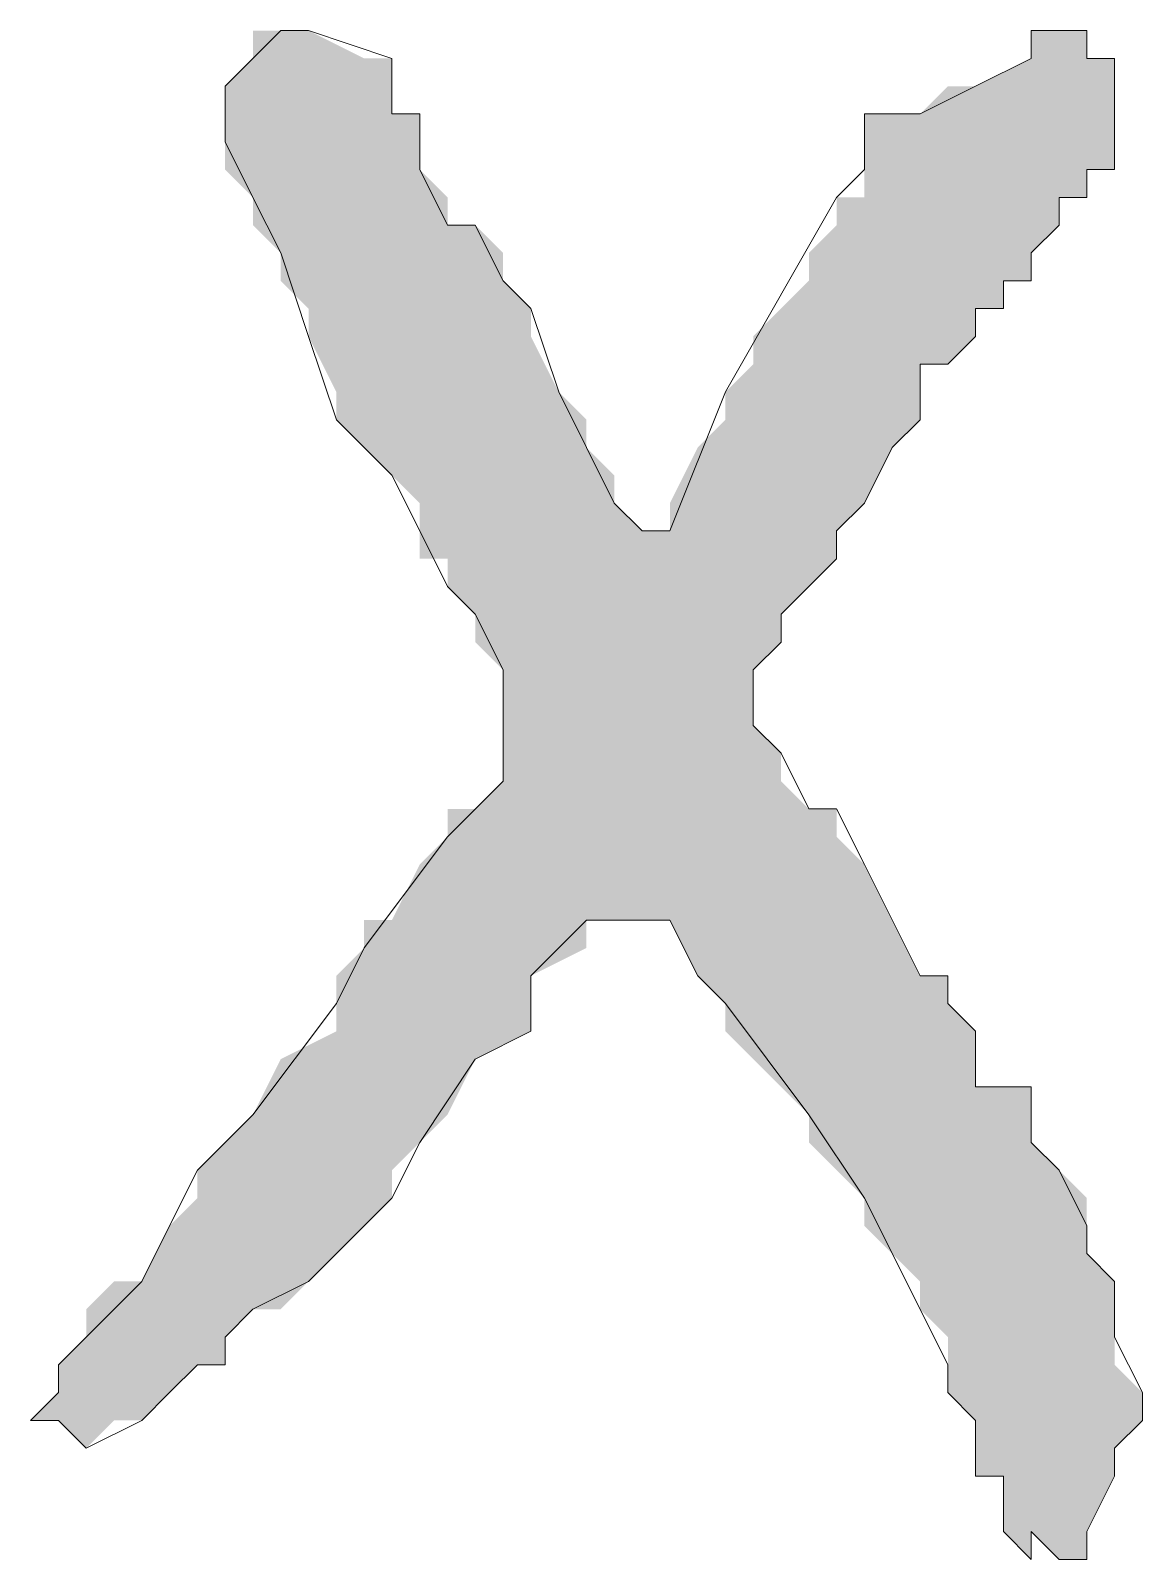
# Model space of a CAD drawing. Header units: millimetres. Extents: x 24 to 410, y 10 to 282.
# Drawn here: x 305.35 to 307.044, y 14.351 to 16.679 of the extents above; entities that cross this region are included whole.
import ezdxf

# ---------------------------------------------------------------- set-up
doc = ezdxf.new("R2010")
doc.units = ezdxf.units.MM
doc.layers.add('Watermark', color=7, linetype='Continuous')

msp = doc.modelspace()

# ---------------------------------------------------------------- hatches: boundary and pattern name
at = {"layer": 'Watermark'}
h = msp.add_hatch(color=256, dxfattribs=at)
h.dxf.hatch_style = 2
h.paths.add_polyline_path([(305.731333, 16.679333), (305.689, 16.679333), (305.773667, 16.679333)])
h = msp.add_hatch(color=256, dxfattribs=at)
h.dxf.hatch_style = 2
h.paths.add_polyline_path([(305.689, 16.679333), (305.689, 16.637), (305.858333, 16.637)])
h = msp.add_hatch(color=256, dxfattribs=at)
h.dxf.hatch_style = 2
h.paths.add_polyline_path([(305.689, 16.679333), (305.773667, 16.679333), (305.858333, 16.637)])
h = msp.add_hatch(color=256, dxfattribs=at)
h.dxf.hatch_style = 2
h.paths.add_polyline_path([(305.773667, 16.679333), (305.731333, 16.679333)])
h = msp.add_hatch(color=256, dxfattribs=at)
h.dxf.hatch_style = 2
h.paths.add_polyline_path([(305.731333, 16.679333), (305.773667, 16.679333)])
h = msp.add_hatch(color=256, dxfattribs=at)
h.dxf.hatch_style = 2
h.paths.add_polyline_path([(305.731333, 16.679333), (305.773667, 16.679333)])
h = msp.add_hatch(color=256, dxfattribs=at)
h.dxf.hatch_style = 2
h.paths.add_polyline_path([(305.731333, 16.679333), (305.773667, 16.679333)])
h = msp.add_hatch(color=256, dxfattribs=at)
h.dxf.hatch_style = 2
h.paths.add_polyline_path([(306.916667, 16.679333), (306.874333, 16.679333), (306.959, 16.679333)])
h = msp.add_hatch(color=256, dxfattribs=at)
h.dxf.hatch_style = 2
h.paths.add_polyline_path([(306.874333, 16.679333), (306.874333, 16.637), (306.959, 16.637)])
h = msp.add_hatch(color=256, dxfattribs=at)
h.dxf.hatch_style = 2
h.paths.add_polyline_path([(306.874333, 16.679333), (306.959, 16.679333), (306.959, 16.637)])
h = msp.add_hatch(color=256, dxfattribs=at)
h.dxf.hatch_style = 2
h.paths.add_polyline_path([(306.959, 16.679333), (306.916667, 16.679333)])
h = msp.add_hatch(color=256, dxfattribs=at)
h.dxf.hatch_style = 2
h.paths.add_polyline_path([(306.916667, 16.679333), (306.959, 16.679333)])
h = msp.add_hatch(color=256, dxfattribs=at)
h.dxf.hatch_style = 2
h.paths.add_polyline_path([(305.689, 16.637), (305.646667, 16.594667), (305.900667, 16.594667)])
h = msp.add_hatch(color=256, dxfattribs=at)
h.dxf.hatch_style = 2
h.paths.add_polyline_path([(305.689, 16.637), (305.900667, 16.637)])
h = msp.add_hatch(color=256, dxfattribs=at)
h.dxf.hatch_style = 2
h.paths.add_polyline_path([(305.689, 16.637), (305.900667, 16.637)])
h = msp.add_hatch(color=256, dxfattribs=at)
h.dxf.hatch_style = 2
h.paths.add_polyline_path([(305.689, 16.637), (305.900667, 16.637)])
h = msp.add_hatch(color=256, dxfattribs=at)
h.dxf.hatch_style = 2
h.paths.add_polyline_path([(305.689, 16.637), (305.900667, 16.637)])
h = msp.add_hatch(color=256, dxfattribs=at)
h.dxf.hatch_style = 2
h.paths.add_polyline_path([(305.689, 16.637), (305.900667, 16.637), (305.900667, 16.594667)])
h = msp.add_hatch(color=256, dxfattribs=at)
h.dxf.hatch_style = 2
h.paths.add_polyline_path([(306.874333, 16.637), (306.789667, 16.594667), (307.001333, 16.594667)])
h = msp.add_hatch(color=256, dxfattribs=at)
h.dxf.hatch_style = 2
h.paths.add_polyline_path([(306.874333, 16.637), (307.001333, 16.637)])
h = msp.add_hatch(color=256, dxfattribs=at)
h.dxf.hatch_style = 2
h.paths.add_polyline_path([(306.874333, 16.637), (307.001333, 16.637)])
h = msp.add_hatch(color=256, dxfattribs=at)
h.dxf.hatch_style = 2
h.paths.add_polyline_path([(306.874333, 16.637), (307.001333, 16.637)])
h = msp.add_hatch(color=256, dxfattribs=at)
h.dxf.hatch_style = 2
h.paths.add_polyline_path([(306.874333, 16.637), (307.001333, 16.637)])
h = msp.add_hatch(color=256, dxfattribs=at)
h.dxf.hatch_style = 2
h.paths.add_polyline_path([(306.874333, 16.637), (307.001333, 16.637), (307.001333, 16.594667)])
h = msp.add_hatch(color=256, dxfattribs=at)
h.dxf.hatch_style = 2
h.paths.add_polyline_path([(305.646667, 16.594667), (305.900667, 16.594667)])
h = msp.add_hatch(color=256, dxfattribs=at)
h.dxf.hatch_style = 2
h.paths.add_polyline_path([(305.646667, 16.594667), (305.900667, 16.594667)])
h = msp.add_hatch(color=256, dxfattribs=at)
h.dxf.hatch_style = 2
h.paths.add_polyline_path([(305.646667, 16.594667), (305.646667, 16.552333), (305.900667, 16.552333)])
h = msp.add_hatch(color=256, dxfattribs=at)
h.dxf.hatch_style = 2
h.paths.add_polyline_path([(305.646667, 16.594667), (305.900667, 16.594667), (305.900667, 16.552333)])
h = msp.add_hatch(color=256, dxfattribs=at)
h.dxf.hatch_style = 2
h.paths.add_polyline_path([(306.747333, 16.594667), (306.705, 16.552333), (307.001333, 16.552333)])
h = msp.add_hatch(color=256, dxfattribs=at)
h.dxf.hatch_style = 2
h.paths.add_polyline_path([(306.789667, 16.594667), (306.747333, 16.594667), (307.001333, 16.594667)])
h = msp.add_hatch(color=256, dxfattribs=at)
h.dxf.hatch_style = 2
h.paths.add_polyline_path([(306.747333, 16.594667), (307.001333, 16.594667), (307.001333, 16.552333)])
h = msp.add_hatch(color=256, dxfattribs=at)
h.dxf.hatch_style = 2
h.paths.add_polyline_path([(306.789667, 16.594667), (307.001333, 16.594667)])
h = msp.add_hatch(color=256, dxfattribs=at)
h.dxf.hatch_style = 2
h.paths.add_polyline_path([(305.646667, 16.552333), (305.900667, 16.552333)])
h = msp.add_hatch(color=256, dxfattribs=at)
h.dxf.hatch_style = 2
h.paths.add_polyline_path([(305.646667, 16.552333), (305.900667, 16.552333)])
h = msp.add_hatch(color=256, dxfattribs=at)
h.dxf.hatch_style = 2
h.paths.add_polyline_path([(305.646667, 16.552333), (305.943, 16.552333)])
h = msp.add_hatch(color=256, dxfattribs=at)
h.dxf.hatch_style = 2
h.paths.add_polyline_path([(305.646667, 16.552333), (305.943, 16.552333)])
h = msp.add_hatch(color=256, dxfattribs=at)
h.dxf.hatch_style = 2
h.paths.add_polyline_path([(305.646667, 16.552333), (305.646667, 16.51), (305.943, 16.51)])
h = msp.add_hatch(color=256, dxfattribs=at)
h.dxf.hatch_style = 2
h.paths.add_polyline_path([(305.646667, 16.552333), (305.943, 16.552333), (305.943, 16.51)])
h = msp.add_hatch(color=256, dxfattribs=at)
h.dxf.hatch_style = 2
h.paths.add_polyline_path([(306.662667, 16.552333), (306.620333, 16.552333), (307.001333, 16.552333)])
h = msp.add_hatch(color=256, dxfattribs=at)
h.dxf.hatch_style = 2
h.paths.add_polyline_path([(306.620333, 16.552333), (306.620333, 16.51), (307.001333, 16.51)])
h = msp.add_hatch(color=256, dxfattribs=at)
h.dxf.hatch_style = 2
h.paths.add_polyline_path([(306.620333, 16.552333), (307.001333, 16.552333), (307.001333, 16.51)])
h = msp.add_hatch(color=256, dxfattribs=at)
h.dxf.hatch_style = 2
h.paths.add_polyline_path([(306.705, 16.552333), (306.662667, 16.552333), (307.001333, 16.552333)])
h = msp.add_hatch(color=256, dxfattribs=at)
h.dxf.hatch_style = 2
h.paths.add_polyline_path([(306.662667, 16.552333), (307.001333, 16.552333)])
h = msp.add_hatch(color=256, dxfattribs=at)
h.dxf.hatch_style = 2
h.paths.add_polyline_path([(306.705, 16.552333), (307.001333, 16.552333)])
h = msp.add_hatch(color=256, dxfattribs=at)
h.dxf.hatch_style = 2
h.paths.add_polyline_path([(306.705, 16.552333), (307.001333, 16.552333)])
h = msp.add_hatch(color=256, dxfattribs=at)
h.dxf.hatch_style = 2
h.paths.add_polyline_path([(306.705, 16.552333), (307.001333, 16.552333)])
h = msp.add_hatch(color=256, dxfattribs=at)
h.dxf.hatch_style = 2
h.paths.add_polyline_path([(305.646667, 16.51), (305.646667, 16.467667), (305.943, 16.467667)])
h = msp.add_hatch(color=256, dxfattribs=at)
h.dxf.hatch_style = 2
h.paths.add_polyline_path([(305.646667, 16.51), (305.943, 16.51), (305.943, 16.467667)])
h = msp.add_hatch(color=256, dxfattribs=at)
h.dxf.hatch_style = 2
h.paths.add_polyline_path([(306.620333, 16.51), (306.620333, 16.467667), (307.001333, 16.467667)])
h = msp.add_hatch(color=256, dxfattribs=at)
h.dxf.hatch_style = 2
h.paths.add_polyline_path([(306.620333, 16.51), (307.001333, 16.51), (307.001333, 16.467667)])
h = msp.add_hatch(color=256, dxfattribs=at)
h.dxf.hatch_style = 2
h.paths.add_polyline_path([(305.646667, 16.467667), (305.689, 16.425333), (305.985333, 16.425333)])
h = msp.add_hatch(color=256, dxfattribs=at)
h.dxf.hatch_style = 2
h.paths.add_polyline_path([(305.646667, 16.467667), (305.943, 16.467667), (305.985333, 16.425333)])
h = msp.add_hatch(color=256, dxfattribs=at)
h.dxf.hatch_style = 2
h.paths.add_polyline_path([(306.620333, 16.467667), (306.959, 16.467667)])
h = msp.add_hatch(color=256, dxfattribs=at)
h.dxf.hatch_style = 2
h.paths.add_polyline_path([(306.620333, 16.467667), (307.001333, 16.467667), (306.959, 16.467667)])
h = msp.add_hatch(color=256, dxfattribs=at)
h.dxf.hatch_style = 2
h.paths.add_polyline_path([(306.620333, 16.467667), (306.959, 16.467667)])
h = msp.add_hatch(color=256, dxfattribs=at)
h.dxf.hatch_style = 2
h.paths.add_polyline_path([(306.620333, 16.467667), (306.959, 16.467667)])
h = msp.add_hatch(color=256, dxfattribs=at)
h.dxf.hatch_style = 2
h.paths.add_polyline_path([(306.620333, 16.467667), (306.620333, 16.425333), (306.959, 16.425333)])
h = msp.add_hatch(color=256, dxfattribs=at)
h.dxf.hatch_style = 2
h.paths.add_polyline_path([(306.620333, 16.467667), (306.959, 16.467667), (306.959, 16.425333)])
h = msp.add_hatch(color=256, dxfattribs=at)
h.dxf.hatch_style = 2
h.paths.add_polyline_path([(305.689, 16.425333), (305.689, 16.383), (305.985333, 16.383)])
h = msp.add_hatch(color=256, dxfattribs=at)
h.dxf.hatch_style = 2
h.paths.add_polyline_path([(305.689, 16.425333), (305.985333, 16.425333), (305.985333, 16.383)])
h = msp.add_hatch(color=256, dxfattribs=at)
h.dxf.hatch_style = 2
h.paths.add_polyline_path([(306.620333, 16.425333), (306.578, 16.425333), (306.916667, 16.425333)])
h = msp.add_hatch(color=256, dxfattribs=at)
h.dxf.hatch_style = 2
h.paths.add_polyline_path([(306.578, 16.425333), (306.916667, 16.425333)])
h = msp.add_hatch(color=256, dxfattribs=at)
h.dxf.hatch_style = 2
h.paths.add_polyline_path([(306.578, 16.425333), (306.916667, 16.425333)])
h = msp.add_hatch(color=256, dxfattribs=at)
h.dxf.hatch_style = 2
h.paths.add_polyline_path([(306.578, 16.425333), (306.578, 16.383), (306.916667, 16.383)])
h = msp.add_hatch(color=256, dxfattribs=at)
h.dxf.hatch_style = 2
h.paths.add_polyline_path([(306.578, 16.425333), (306.916667, 16.425333), (306.916667, 16.383)])
h = msp.add_hatch(color=256, dxfattribs=at)
h.dxf.hatch_style = 2
h.paths.add_polyline_path([(306.620333, 16.425333), (306.959, 16.425333), (306.916667, 16.425333)])
h = msp.add_hatch(color=256, dxfattribs=at)
h.dxf.hatch_style = 2
h.paths.add_polyline_path([(305.689, 16.383), (306.027667, 16.383)])
h = msp.add_hatch(color=256, dxfattribs=at)
h.dxf.hatch_style = 2
h.paths.add_polyline_path([(305.689, 16.383), (306.027667, 16.383)])
h = msp.add_hatch(color=256, dxfattribs=at)
h.dxf.hatch_style = 2
h.paths.add_polyline_path([(305.689, 16.383), (305.731333, 16.340667), (306.07, 16.340667)])
h = msp.add_hatch(color=256, dxfattribs=at)
h.dxf.hatch_style = 2
h.paths.add_polyline_path([(305.689, 16.383), (306.027667, 16.383), (306.07, 16.340667)])
h = msp.add_hatch(color=256, dxfattribs=at)
h.dxf.hatch_style = 2
h.paths.add_polyline_path([(306.578, 16.383), (306.535667, 16.340667), (306.874333, 16.340667)])
h = msp.add_hatch(color=256, dxfattribs=at)
h.dxf.hatch_style = 2
h.paths.add_polyline_path([(306.578, 16.383), (306.916667, 16.383), (306.874333, 16.340667)])
h = msp.add_hatch(color=256, dxfattribs=at)
h.dxf.hatch_style = 2
h.paths.add_polyline_path([(305.731333, 16.340667), (305.731333, 16.298333), (306.07, 16.298333)])
h = msp.add_hatch(color=256, dxfattribs=at)
h.dxf.hatch_style = 2
h.paths.add_polyline_path([(305.731333, 16.340667), (306.07, 16.340667), (306.07, 16.298333)])
h = msp.add_hatch(color=256, dxfattribs=at)
h.dxf.hatch_style = 2
h.paths.add_polyline_path([(306.535667, 16.340667), (306.535667, 16.298333), (306.874333, 16.298333)])
h = msp.add_hatch(color=256, dxfattribs=at)
h.dxf.hatch_style = 2
h.paths.add_polyline_path([(306.535667, 16.340667), (306.874333, 16.340667), (306.874333, 16.298333)])
h = msp.add_hatch(color=256, dxfattribs=at)
h.dxf.hatch_style = 2
h.paths.add_polyline_path([(305.731333, 16.298333), (305.773667, 16.256), (306.112333, 16.256)])
h = msp.add_hatch(color=256, dxfattribs=at)
h.dxf.hatch_style = 2
h.paths.add_polyline_path([(305.731333, 16.298333), (306.07, 16.298333), (306.112333, 16.256)])
h = msp.add_hatch(color=256, dxfattribs=at)
h.dxf.hatch_style = 2
h.paths.add_polyline_path([(306.535667, 16.298333), (306.493333, 16.256), (306.832, 16.256)])
h = msp.add_hatch(color=256, dxfattribs=at)
h.dxf.hatch_style = 2
h.paths.add_polyline_path([(306.535667, 16.298333), (306.832, 16.298333)])
h = msp.add_hatch(color=256, dxfattribs=at)
h.dxf.hatch_style = 2
h.paths.add_polyline_path([(306.535667, 16.298333), (306.874333, 16.298333), (306.832, 16.298333)])
h = msp.add_hatch(color=256, dxfattribs=at)
h.dxf.hatch_style = 2
h.paths.add_polyline_path([(306.535667, 16.298333), (306.832, 16.298333), (306.832, 16.256)])
h = msp.add_hatch(color=256, dxfattribs=at)
h.dxf.hatch_style = 2
h.paths.add_polyline_path([(305.773667, 16.256), (305.773667, 16.213667), (306.112333, 16.213667)])
h = msp.add_hatch(color=256, dxfattribs=at)
h.dxf.hatch_style = 2
h.paths.add_polyline_path([(305.773667, 16.256), (306.112333, 16.256), (306.112333, 16.213667)])
h = msp.add_hatch(color=256, dxfattribs=at)
h.dxf.hatch_style = 2
h.paths.add_polyline_path([(306.493333, 16.256), (306.451, 16.213667), (306.789667, 16.213667)])
h = msp.add_hatch(color=256, dxfattribs=at)
h.dxf.hatch_style = 2
h.paths.add_polyline_path([(306.493333, 16.256), (306.789667, 16.256)])
h = msp.add_hatch(color=256, dxfattribs=at)
h.dxf.hatch_style = 2
h.paths.add_polyline_path([(306.493333, 16.256), (306.832, 16.256), (306.789667, 16.256)])
h = msp.add_hatch(color=256, dxfattribs=at)
h.dxf.hatch_style = 2
h.paths.add_polyline_path([(306.493333, 16.256), (306.789667, 16.256), (306.789667, 16.213667)])
h = msp.add_hatch(color=256, dxfattribs=at)
h.dxf.hatch_style = 2
h.paths.add_polyline_path([(305.773667, 16.213667), (305.816, 16.129), (306.154667, 16.129)])
h = msp.add_hatch(color=256, dxfattribs=at)
h.dxf.hatch_style = 2
h.paths.add_polyline_path([(305.773667, 16.213667), (306.112333, 16.213667), (306.154667, 16.129)])
h = msp.add_hatch(color=256, dxfattribs=at)
h.dxf.hatch_style = 2
h.paths.add_polyline_path([(306.451, 16.213667), (306.451, 16.171333), (306.747333, 16.171333)])
h = msp.add_hatch(color=256, dxfattribs=at)
h.dxf.hatch_style = 2
h.paths.add_polyline_path([(306.451, 16.213667), (306.789667, 16.213667), (306.747333, 16.171333)])
h = msp.add_hatch(color=256, dxfattribs=at)
h.dxf.hatch_style = 2
h.paths.add_polyline_path([(306.451, 16.171333), (306.408667, 16.129), (306.705, 16.129)])
h = msp.add_hatch(color=256, dxfattribs=at)
h.dxf.hatch_style = 2
h.paths.add_polyline_path([(306.451, 16.171333), (306.747333, 16.171333)])
h = msp.add_hatch(color=256, dxfattribs=at)
h.dxf.hatch_style = 2
h.paths.add_polyline_path([(306.451, 16.171333), (306.747333, 16.171333)])
h = msp.add_hatch(color=256, dxfattribs=at)
h.dxf.hatch_style = 2
h.paths.add_polyline_path([(306.451, 16.171333), (306.705, 16.171333)])
h = msp.add_hatch(color=256, dxfattribs=at)
h.dxf.hatch_style = 2
h.paths.add_polyline_path([(306.451, 16.171333), (306.747333, 16.171333), (306.705, 16.171333)])
h = msp.add_hatch(color=256, dxfattribs=at)
h.dxf.hatch_style = 2
h.paths.add_polyline_path([(306.451, 16.171333), (306.705, 16.171333), (306.705, 16.129)])
h = msp.add_hatch(color=256, dxfattribs=at)
h.dxf.hatch_style = 2
h.paths.add_polyline_path([(305.816, 16.129), (305.816, 16.086667), (306.197, 16.086667)])
h = msp.add_hatch(color=256, dxfattribs=at)
h.dxf.hatch_style = 2
h.paths.add_polyline_path([(305.816, 16.129), (306.154667, 16.129), (306.197, 16.086667)])
h = msp.add_hatch(color=256, dxfattribs=at)
h.dxf.hatch_style = 2
h.paths.add_polyline_path([(306.408667, 16.129), (306.705, 16.129)])
h = msp.add_hatch(color=256, dxfattribs=at)
h.dxf.hatch_style = 2
h.paths.add_polyline_path([(306.408667, 16.129), (306.705, 16.129)])
h = msp.add_hatch(color=256, dxfattribs=at)
h.dxf.hatch_style = 2
h.paths.add_polyline_path([(306.408667, 16.129), (306.408667, 16.086667), (306.705, 16.086667)])
h = msp.add_hatch(color=256, dxfattribs=at)
h.dxf.hatch_style = 2
h.paths.add_polyline_path([(306.408667, 16.129), (306.705, 16.129), (306.705, 16.086667)])
h = msp.add_hatch(color=256, dxfattribs=at)
h.dxf.hatch_style = 2
h.paths.add_polyline_path([(305.816, 16.086667), (305.858333, 16.044333), (306.197, 16.044333)])
h = msp.add_hatch(color=256, dxfattribs=at)
h.dxf.hatch_style = 2
h.paths.add_polyline_path([(305.816, 16.086667), (306.197, 16.086667), (306.197, 16.044333)])
h = msp.add_hatch(color=256, dxfattribs=at)
h.dxf.hatch_style = 2
h.paths.add_polyline_path([(306.408667, 16.086667), (306.366333, 16.044333), (306.662667, 16.044333)])
h = msp.add_hatch(color=256, dxfattribs=at)
h.dxf.hatch_style = 2
h.paths.add_polyline_path([(306.408667, 16.086667), (306.705, 16.086667), (306.662667, 16.044333)])
h = msp.add_hatch(color=256, dxfattribs=at)
h.dxf.hatch_style = 2
h.paths.add_polyline_path([(305.858333, 16.044333), (305.900667, 16.002), (306.239333, 16.002)])
h = msp.add_hatch(color=256, dxfattribs=at)
h.dxf.hatch_style = 2
h.paths.add_polyline_path([(305.858333, 16.044333), (306.197, 16.044333), (306.239333, 16.002)])
h = msp.add_hatch(color=256, dxfattribs=at)
h.dxf.hatch_style = 2
h.paths.add_polyline_path([(306.366333, 16.044333), (306.324, 15.959667), (306.620333, 15.959667)])
h = msp.add_hatch(color=256, dxfattribs=at)
h.dxf.hatch_style = 2
h.paths.add_polyline_path([(306.366333, 16.044333), (306.662667, 16.044333), (306.620333, 15.959667)])
h = msp.add_hatch(color=256, dxfattribs=at)
h.dxf.hatch_style = 2
h.paths.add_polyline_path([(305.900667, 16.002), (305.943, 15.959667), (306.239333, 15.959667)])
h = msp.add_hatch(color=256, dxfattribs=at)
h.dxf.hatch_style = 2
h.paths.add_polyline_path([(305.900667, 16.002), (306.239333, 16.002), (306.239333, 15.959667)])
h = msp.add_hatch(color=256, dxfattribs=at)
h.dxf.hatch_style = 2
h.paths.add_polyline_path([(305.943, 15.959667), (305.943, 15.917333), (306.281667, 15.917333)])
h = msp.add_hatch(color=256, dxfattribs=at)
h.dxf.hatch_style = 2
h.paths.add_polyline_path([(305.943, 15.959667), (306.239333, 15.959667), (306.281667, 15.917333)])
h = msp.add_hatch(color=256, dxfattribs=at)
h.dxf.hatch_style = 2
h.paths.add_polyline_path([(306.324, 15.959667), (306.324, 15.917333), (306.578, 15.917333)])
h = msp.add_hatch(color=256, dxfattribs=at)
h.dxf.hatch_style = 2
h.paths.add_polyline_path([(306.324, 15.959667), (306.620333, 15.959667), (306.578, 15.917333)])
h = msp.add_hatch(color=256, dxfattribs=at)
h.dxf.hatch_style = 2
h.paths.add_polyline_path([(305.943, 15.917333), (306.281667, 15.917333)])
h = msp.add_hatch(color=256, dxfattribs=at)
h.dxf.hatch_style = 2
h.paths.add_polyline_path([(305.943, 15.917333), (306.281667, 15.917333)])
h = msp.add_hatch(color=256, dxfattribs=at)
h.dxf.hatch_style = 2
h.paths.add_polyline_path([(305.943, 15.917333), (306.281667, 15.917333)])
h = msp.add_hatch(color=256, dxfattribs=at)
h.dxf.hatch_style = 2
h.paths.add_polyline_path([(305.943, 15.917333), (306.281667, 15.917333)])
h = msp.add_hatch(color=256, dxfattribs=at)
h.dxf.hatch_style = 2
h.paths.add_polyline_path([(305.943, 15.917333), (306.578, 15.917333)])
h = msp.add_hatch(color=256, dxfattribs=at)
h.dxf.hatch_style = 2
h.paths.add_polyline_path([(305.943, 15.917333), (306.578, 15.917333)])
h = msp.add_hatch(color=256, dxfattribs=at)
h.dxf.hatch_style = 2
h.paths.add_polyline_path([(305.943, 15.917333), (305.943, 15.875), (306.578, 15.875)])
h = msp.add_hatch(color=256, dxfattribs=at)
h.dxf.hatch_style = 2
h.paths.add_polyline_path([(305.943, 15.917333), (306.578, 15.917333), (306.578, 15.875)])
h = msp.add_hatch(color=256, dxfattribs=at)
h.dxf.hatch_style = 2
h.paths.add_polyline_path([(306.324, 15.917333), (306.281667, 15.917333), (306.578, 15.917333)])
h = msp.add_hatch(color=256, dxfattribs=at)
h.dxf.hatch_style = 2
h.paths.add_polyline_path([(306.281667, 15.917333), (306.578, 15.917333)])
h = msp.add_hatch(color=256, dxfattribs=at)
h.dxf.hatch_style = 2
h.paths.add_polyline_path([(306.281667, 15.917333), (306.578, 15.917333)])
h = msp.add_hatch(color=256, dxfattribs=at)
h.dxf.hatch_style = 2
h.paths.add_polyline_path([(306.324, 15.917333), (306.578, 15.917333)])
h = msp.add_hatch(color=256, dxfattribs=at)
h.dxf.hatch_style = 2
h.paths.add_polyline_path([(305.943, 15.875), (306.578, 15.875)])
h = msp.add_hatch(color=256, dxfattribs=at)
h.dxf.hatch_style = 2
h.paths.add_polyline_path([(305.943, 15.875), (306.578, 15.875)])
h = msp.add_hatch(color=256, dxfattribs=at)
h.dxf.hatch_style = 2
h.paths.add_polyline_path([(305.943, 15.875), (306.578, 15.875)])
h = msp.add_hatch(color=256, dxfattribs=at)
h.dxf.hatch_style = 2
h.paths.add_polyline_path([(305.943, 15.875), (306.578, 15.875)])
h = msp.add_hatch(color=256, dxfattribs=at)
h.dxf.hatch_style = 2
h.paths.add_polyline_path([(305.985333, 15.875), (305.985333, 15.832667), (306.535667, 15.832667)])
h = msp.add_hatch(color=256, dxfattribs=at)
h.dxf.hatch_style = 2
h.paths.add_polyline_path([(305.985333, 15.875), (306.578, 15.875), (306.535667, 15.832667)])
h = msp.add_hatch(color=256, dxfattribs=at)
h.dxf.hatch_style = 2
h.paths.add_polyline_path([(305.985333, 15.832667), (306.027667, 15.790333), (306.493333, 15.790333)])
h = msp.add_hatch(color=256, dxfattribs=at)
h.dxf.hatch_style = 2
h.paths.add_polyline_path([(305.985333, 15.832667), (306.535667, 15.832667), (306.493333, 15.790333)])
h = msp.add_hatch(color=256, dxfattribs=at)
h.dxf.hatch_style = 2
h.paths.add_polyline_path([(306.027667, 15.790333), (306.493333, 15.790333)])
h = msp.add_hatch(color=256, dxfattribs=at)
h.dxf.hatch_style = 2
h.paths.add_polyline_path([(306.027667, 15.790333), (306.493333, 15.790333)])
h = msp.add_hatch(color=256, dxfattribs=at)
h.dxf.hatch_style = 2
h.paths.add_polyline_path([(306.027667, 15.790333), (306.027667, 15.748), (306.493333, 15.748)])
h = msp.add_hatch(color=256, dxfattribs=at)
h.dxf.hatch_style = 2
h.paths.add_polyline_path([(306.027667, 15.790333), (306.493333, 15.790333), (306.493333, 15.748)])
h = msp.add_hatch(color=256, dxfattribs=at)
h.dxf.hatch_style = 2
h.paths.add_polyline_path([(306.027667, 15.748), (306.07, 15.705667), (306.451, 15.705667)])
h = msp.add_hatch(color=256, dxfattribs=at)
h.dxf.hatch_style = 2
h.paths.add_polyline_path([(306.027667, 15.748), (306.493333, 15.748), (306.451, 15.705667)])
h = msp.add_hatch(color=256, dxfattribs=at)
h.dxf.hatch_style = 2
h.paths.add_polyline_path([(306.07, 15.705667), (306.451, 15.705667)])
h = msp.add_hatch(color=256, dxfattribs=at)
h.dxf.hatch_style = 2
h.paths.add_polyline_path([(306.07, 15.705667), (306.451, 15.705667)])
h = msp.add_hatch(color=256, dxfattribs=at)
h.dxf.hatch_style = 2
h.paths.add_polyline_path([(306.07, 15.705667), (306.07, 15.663333), (306.451, 15.663333)])
h = msp.add_hatch(color=256, dxfattribs=at)
h.dxf.hatch_style = 2
h.paths.add_polyline_path([(306.07, 15.705667), (306.451, 15.705667), (306.451, 15.663333)])
h = msp.add_hatch(color=256, dxfattribs=at)
h.dxf.hatch_style = 2
h.paths.add_polyline_path([(306.07, 15.663333), (306.07, 15.621), (306.451, 15.621)])
h = msp.add_hatch(color=256, dxfattribs=at)
h.dxf.hatch_style = 2
h.paths.add_polyline_path([(306.07, 15.663333), (306.451, 15.663333), (306.451, 15.621)])
h = msp.add_hatch(color=256, dxfattribs=at)
h.dxf.hatch_style = 2
h.paths.add_polyline_path([(306.07, 15.621), (306.451, 15.621)])
h = msp.add_hatch(color=256, dxfattribs=at)
h.dxf.hatch_style = 2
h.paths.add_polyline_path([(306.07, 15.621), (306.451, 15.621)])
h = msp.add_hatch(color=256, dxfattribs=at)
h.dxf.hatch_style = 2
h.paths.add_polyline_path([(306.07, 15.621), (306.07, 15.578667), (306.493333, 15.578667)])
h = msp.add_hatch(color=256, dxfattribs=at)
h.dxf.hatch_style = 2
h.paths.add_polyline_path([(306.07, 15.621), (306.451, 15.621), (306.493333, 15.578667)])
h = msp.add_hatch(color=256, dxfattribs=at)
h.dxf.hatch_style = 2
h.paths.add_polyline_path([(306.07, 15.578667), (306.493333, 15.578667)])
h = msp.add_hatch(color=256, dxfattribs=at)
h.dxf.hatch_style = 2
h.paths.add_polyline_path([(306.07, 15.578667), (306.493333, 15.578667)])
h = msp.add_hatch(color=256, dxfattribs=at)
h.dxf.hatch_style = 2
h.paths.add_polyline_path([(306.07, 15.578667), (306.07, 15.536333), (306.493333, 15.536333)])
h = msp.add_hatch(color=256, dxfattribs=at)
h.dxf.hatch_style = 2
h.paths.add_polyline_path([(306.07, 15.578667), (306.493333, 15.578667), (306.493333, 15.536333)])
h = msp.add_hatch(color=256, dxfattribs=at)
h.dxf.hatch_style = 2
h.paths.add_polyline_path([(306.07, 15.536333), (306.027667, 15.494), (306.535667, 15.494)])
h = msp.add_hatch(color=256, dxfattribs=at)
h.dxf.hatch_style = 2
h.paths.add_polyline_path([(306.07, 15.536333), (306.493333, 15.536333), (306.535667, 15.494)])
h = msp.add_hatch(color=256, dxfattribs=at)
h.dxf.hatch_style = 2
h.paths.add_polyline_path([(306.027667, 15.494), (305.985333, 15.494), (306.578, 15.494)])
h = msp.add_hatch(color=256, dxfattribs=at)
h.dxf.hatch_style = 2
h.paths.add_polyline_path([(305.985333, 15.494), (305.985333, 15.451667), (306.578, 15.451667)])
h = msp.add_hatch(color=256, dxfattribs=at)
h.dxf.hatch_style = 2
h.paths.add_polyline_path([(305.985333, 15.494), (306.578, 15.494), (306.578, 15.451667)])
h = msp.add_hatch(color=256, dxfattribs=at)
h.dxf.hatch_style = 2
h.paths.add_polyline_path([(306.027667, 15.494), (306.578, 15.494)])
h = msp.add_hatch(color=256, dxfattribs=at)
h.dxf.hatch_style = 2
h.paths.add_polyline_path([(305.985333, 15.451667), (305.943, 15.409333), (306.620333, 15.409333)])
h = msp.add_hatch(color=256, dxfattribs=at)
h.dxf.hatch_style = 2
h.paths.add_polyline_path([(305.985333, 15.451667), (306.578, 15.451667), (306.620333, 15.409333)])
h = msp.add_hatch(color=256, dxfattribs=at)
h.dxf.hatch_style = 2
h.paths.add_polyline_path([(305.943, 15.409333), (305.900667, 15.324667), (306.662667, 15.324667)])
h = msp.add_hatch(color=256, dxfattribs=at)
h.dxf.hatch_style = 2
h.paths.add_polyline_path([(305.943, 15.409333), (306.620333, 15.409333), (306.662667, 15.324667)])
h = msp.add_hatch(color=256, dxfattribs=at)
h.dxf.hatch_style = 2
h.paths.add_polyline_path([(305.900667, 15.324667), (305.858333, 15.324667), (306.197, 15.324667)])
h = msp.add_hatch(color=256, dxfattribs=at)
h.dxf.hatch_style = 2
h.paths.add_polyline_path([(305.858333, 15.324667), (305.858333, 15.282333), (306.197, 15.282333)])
h = msp.add_hatch(color=256, dxfattribs=at)
h.dxf.hatch_style = 2
h.paths.add_polyline_path([(305.858333, 15.324667), (306.197, 15.324667), (306.197, 15.282333)])
h = msp.add_hatch(color=256, dxfattribs=at)
h.dxf.hatch_style = 2
h.paths.add_polyline_path([(305.900667, 15.324667), (306.281667, 15.324667)])
h = msp.add_hatch(color=256, dxfattribs=at)
h.dxf.hatch_style = 2
h.paths.add_polyline_path([(305.900667, 15.324667), (306.281667, 15.324667)])
h = msp.add_hatch(color=256, dxfattribs=at)
h.dxf.hatch_style = 2
h.paths.add_polyline_path([(305.900667, 15.324667), (306.239333, 15.324667)])
h = msp.add_hatch(color=256, dxfattribs=at)
h.dxf.hatch_style = 2
h.paths.add_polyline_path([(305.900667, 15.324667), (306.281667, 15.324667), (306.239333, 15.324667)])
h = msp.add_hatch(color=256, dxfattribs=at)
h.dxf.hatch_style = 2
h.paths.add_polyline_path([(305.900667, 15.324667), (306.239333, 15.324667), (306.197, 15.324667)])
h = msp.add_hatch(color=256, dxfattribs=at)
h.dxf.hatch_style = 2
h.paths.add_polyline_path([(306.281667, 15.324667), (306.662667, 15.324667)])
h = msp.add_hatch(color=256, dxfattribs=at)
h.dxf.hatch_style = 2
h.paths.add_polyline_path([(306.281667, 15.324667), (306.662667, 15.324667)])
h = msp.add_hatch(color=256, dxfattribs=at)
h.dxf.hatch_style = 2
h.paths.add_polyline_path([(306.281667, 15.324667), (306.662667, 15.324667)])
h = msp.add_hatch(color=256, dxfattribs=at)
h.dxf.hatch_style = 2
h.paths.add_polyline_path([(306.281667, 15.324667), (306.662667, 15.324667)])
h = msp.add_hatch(color=256, dxfattribs=at)
h.dxf.hatch_style = 2
h.paths.add_polyline_path([(306.324, 15.324667), (306.366333, 15.24), (306.705, 15.24)])
h = msp.add_hatch(color=256, dxfattribs=at)
h.dxf.hatch_style = 2
h.paths.add_polyline_path([(306.324, 15.324667), (306.662667, 15.324667), (306.705, 15.24)])
h = msp.add_hatch(color=256, dxfattribs=at)
h.dxf.hatch_style = 2
h.paths.add_polyline_path([(305.858333, 15.282333), (305.816, 15.24), (306.112333, 15.24)])
h = msp.add_hatch(color=256, dxfattribs=at)
h.dxf.hatch_style = 2
h.paths.add_polyline_path([(305.858333, 15.282333), (306.197, 15.282333), (306.112333, 15.24)])
h = msp.add_hatch(color=256, dxfattribs=at)
h.dxf.hatch_style = 2
h.paths.add_polyline_path([(305.816, 15.24), (305.816, 15.197667), (306.112333, 15.197667)])
h = msp.add_hatch(color=256, dxfattribs=at)
h.dxf.hatch_style = 2
h.paths.add_polyline_path([(305.816, 15.24), (306.112333, 15.24), (306.112333, 15.197667)])
h = msp.add_hatch(color=256, dxfattribs=at)
h.dxf.hatch_style = 2
h.paths.add_polyline_path([(306.366333, 15.24), (306.705, 15.24)])
h = msp.add_hatch(color=256, dxfattribs=at)
h.dxf.hatch_style = 2
h.paths.add_polyline_path([(306.366333, 15.24), (306.705, 15.24)])
h = msp.add_hatch(color=256, dxfattribs=at)
h.dxf.hatch_style = 2
h.paths.add_polyline_path([(306.366333, 15.24), (306.747333, 15.24)])
h = msp.add_hatch(color=256, dxfattribs=at)
h.dxf.hatch_style = 2
h.paths.add_polyline_path([(306.366333, 15.24), (306.747333, 15.24)])
h = msp.add_hatch(color=256, dxfattribs=at)
h.dxf.hatch_style = 2
h.paths.add_polyline_path([(306.366333, 15.24), (306.408667, 15.197667), (306.747333, 15.197667)])
h = msp.add_hatch(color=256, dxfattribs=at)
h.dxf.hatch_style = 2
h.paths.add_polyline_path([(306.366333, 15.24), (306.747333, 15.24), (306.747333, 15.197667)])
h = msp.add_hatch(color=256, dxfattribs=at)
h.dxf.hatch_style = 2
h.paths.add_polyline_path([(305.816, 15.197667), (305.816, 15.155333), (306.112333, 15.155333)])
h = msp.add_hatch(color=256, dxfattribs=at)
h.dxf.hatch_style = 2
h.paths.add_polyline_path([(305.816, 15.197667), (306.112333, 15.197667), (306.112333, 15.155333)])
h = msp.add_hatch(color=256, dxfattribs=at)
h.dxf.hatch_style = 2
h.paths.add_polyline_path([(306.408667, 15.197667), (306.747333, 15.197667)])
h = msp.add_hatch(color=256, dxfattribs=at)
h.dxf.hatch_style = 2
h.paths.add_polyline_path([(306.408667, 15.197667), (306.747333, 15.197667)])
h = msp.add_hatch(color=256, dxfattribs=at)
h.dxf.hatch_style = 2
h.paths.add_polyline_path([(306.408667, 15.197667), (306.408667, 15.155333), (306.789667, 15.155333)])
h = msp.add_hatch(color=256, dxfattribs=at)
h.dxf.hatch_style = 2
h.paths.add_polyline_path([(306.408667, 15.197667), (306.747333, 15.197667), (306.789667, 15.155333)])
h = msp.add_hatch(color=256, dxfattribs=at)
h.dxf.hatch_style = 2
h.paths.add_polyline_path([(305.816, 15.155333), (305.731333, 15.113), (306.027667, 15.113)])
h = msp.add_hatch(color=256, dxfattribs=at)
h.dxf.hatch_style = 2
h.paths.add_polyline_path([(305.816, 15.155333), (306.112333, 15.155333), (306.027667, 15.113)])
h = msp.add_hatch(color=256, dxfattribs=at)
h.dxf.hatch_style = 2
h.paths.add_polyline_path([(306.408667, 15.155333), (306.493333, 15.070667), (306.789667, 15.070667)])
h = msp.add_hatch(color=256, dxfattribs=at)
h.dxf.hatch_style = 2
h.paths.add_polyline_path([(306.408667, 15.155333), (306.789667, 15.155333), (306.789667, 15.070667)])
h = msp.add_hatch(color=256, dxfattribs=at)
h.dxf.hatch_style = 2
h.paths.add_polyline_path([(305.731333, 15.113), (305.689, 15.028333), (305.985333, 15.028333)])
h = msp.add_hatch(color=256, dxfattribs=at)
h.dxf.hatch_style = 2
h.paths.add_polyline_path([(305.731333, 15.113), (306.027667, 15.113), (305.985333, 15.028333)])
h = msp.add_hatch(color=256, dxfattribs=at)
h.dxf.hatch_style = 2
h.paths.add_polyline_path([(306.493333, 15.070667), (306.874333, 15.070667)])
h = msp.add_hatch(color=256, dxfattribs=at)
h.dxf.hatch_style = 2
h.paths.add_polyline_path([(306.493333, 15.070667), (306.874333, 15.070667)])
h = msp.add_hatch(color=256, dxfattribs=at)
h.dxf.hatch_style = 2
h.paths.add_polyline_path([(306.493333, 15.070667), (306.535667, 15.028333), (306.874333, 15.028333)])
h = msp.add_hatch(color=256, dxfattribs=at)
h.dxf.hatch_style = 2
h.paths.add_polyline_path([(306.493333, 15.070667), (306.874333, 15.070667), (306.874333, 15.028333)])
h = msp.add_hatch(color=256, dxfattribs=at)
h.dxf.hatch_style = 2
h.paths.add_polyline_path([(305.689, 15.028333), (305.646667, 14.986), (305.943, 14.986)])
h = msp.add_hatch(color=256, dxfattribs=at)
h.dxf.hatch_style = 2
h.paths.add_polyline_path([(305.689, 15.028333), (305.985333, 15.028333), (305.943, 14.986)])
h = msp.add_hatch(color=256, dxfattribs=at)
h.dxf.hatch_style = 2
h.paths.add_polyline_path([(306.535667, 15.028333), (306.535667, 14.986), (306.874333, 14.986)])
h = msp.add_hatch(color=256, dxfattribs=at)
h.dxf.hatch_style = 2
h.paths.add_polyline_path([(306.535667, 15.028333), (306.874333, 15.028333), (306.874333, 14.986)])
h = msp.add_hatch(color=256, dxfattribs=at)
h.dxf.hatch_style = 2
h.paths.add_polyline_path([(305.646667, 14.986), (305.604333, 14.943667), (305.900667, 14.943667)])
h = msp.add_hatch(color=256, dxfattribs=at)
h.dxf.hatch_style = 2
h.paths.add_polyline_path([(305.646667, 14.986), (305.943, 14.986), (305.900667, 14.943667)])
h = msp.add_hatch(color=256, dxfattribs=at)
h.dxf.hatch_style = 2
h.paths.add_polyline_path([(306.535667, 14.986), (306.578, 14.943667), (306.916667, 14.943667)])
h = msp.add_hatch(color=256, dxfattribs=at)
h.dxf.hatch_style = 2
h.paths.add_polyline_path([(306.535667, 14.986), (306.874333, 14.986), (306.916667, 14.943667)])
h = msp.add_hatch(color=256, dxfattribs=at)
h.dxf.hatch_style = 2
h.paths.add_polyline_path([(305.604333, 14.943667), (305.604333, 14.901333), (305.900667, 14.901333)])
h = msp.add_hatch(color=256, dxfattribs=at)
h.dxf.hatch_style = 2
h.paths.add_polyline_path([(305.604333, 14.943667), (305.900667, 14.943667), (305.900667, 14.901333)])
h = msp.add_hatch(color=256, dxfattribs=at)
h.dxf.hatch_style = 2
h.paths.add_polyline_path([(306.578, 14.943667), (306.620333, 14.901333), (306.959, 14.901333)])
h = msp.add_hatch(color=256, dxfattribs=at)
h.dxf.hatch_style = 2
h.paths.add_polyline_path([(306.578, 14.943667), (306.916667, 14.943667), (306.959, 14.901333)])
h = msp.add_hatch(color=256, dxfattribs=at)
h.dxf.hatch_style = 2
h.paths.add_polyline_path([(305.604333, 14.901333), (305.562, 14.859), (305.858333, 14.859)])
h = msp.add_hatch(color=256, dxfattribs=at)
h.dxf.hatch_style = 2
h.paths.add_polyline_path([(305.604333, 14.901333), (305.900667, 14.901333), (305.858333, 14.859)])
h = msp.add_hatch(color=256, dxfattribs=at)
h.dxf.hatch_style = 2
h.paths.add_polyline_path([(306.620333, 14.901333), (306.620333, 14.859), (306.959, 14.859)])
h = msp.add_hatch(color=256, dxfattribs=at)
h.dxf.hatch_style = 2
h.paths.add_polyline_path([(306.620333, 14.901333), (306.959, 14.901333), (306.959, 14.859)])
h = msp.add_hatch(color=256, dxfattribs=at)
h.dxf.hatch_style = 2
h.paths.add_polyline_path([(305.562, 14.859), (305.519667, 14.774333), (305.773667, 14.774333)])
h = msp.add_hatch(color=256, dxfattribs=at)
h.dxf.hatch_style = 2
h.paths.add_polyline_path([(305.562, 14.859), (305.858333, 14.859), (305.773667, 14.774333)])
h = msp.add_hatch(color=256, dxfattribs=at)
h.dxf.hatch_style = 2
h.paths.add_polyline_path([(306.620333, 14.859), (306.662667, 14.816667), (306.959, 14.816667)])
h = msp.add_hatch(color=256, dxfattribs=at)
h.dxf.hatch_style = 2
h.paths.add_polyline_path([(306.620333, 14.859), (306.959, 14.859), (306.959, 14.816667)])
h = msp.add_hatch(color=256, dxfattribs=at)
h.dxf.hatch_style = 2
h.paths.add_polyline_path([(306.662667, 14.816667), (306.705, 14.774333), (307.001333, 14.774333)])
h = msp.add_hatch(color=256, dxfattribs=at)
h.dxf.hatch_style = 2
h.paths.add_polyline_path([(306.662667, 14.816667), (306.959, 14.816667), (307.001333, 14.774333)])
h = msp.add_hatch(color=256, dxfattribs=at)
h.dxf.hatch_style = 2
h.paths.add_polyline_path([(305.477333, 14.774333), (305.435, 14.732), (305.731333, 14.732)])
h = msp.add_hatch(color=256, dxfattribs=at)
h.dxf.hatch_style = 2
h.paths.add_polyline_path([(305.519667, 14.774333), (305.477333, 14.774333), (305.773667, 14.774333)])
h = msp.add_hatch(color=256, dxfattribs=at)
h.dxf.hatch_style = 2
h.paths.add_polyline_path([(305.477333, 14.774333), (305.773667, 14.774333), (305.731333, 14.732)])
h = msp.add_hatch(color=256, dxfattribs=at)
h.dxf.hatch_style = 2
h.paths.add_polyline_path([(305.519667, 14.774333), (305.773667, 14.774333)])
h = msp.add_hatch(color=256, dxfattribs=at)
h.dxf.hatch_style = 2
h.paths.add_polyline_path([(306.705, 14.774333), (306.705, 14.732), (307.001333, 14.732)])
h = msp.add_hatch(color=256, dxfattribs=at)
h.dxf.hatch_style = 2
h.paths.add_polyline_path([(306.705, 14.774333), (307.001333, 14.774333), (307.001333, 14.732)])
h = msp.add_hatch(color=256, dxfattribs=at)
h.dxf.hatch_style = 2
h.paths.add_polyline_path([(305.435, 14.732), (305.689, 14.732)])
h = msp.add_hatch(color=256, dxfattribs=at)
h.dxf.hatch_style = 2
h.paths.add_polyline_path([(305.435, 14.732), (305.689, 14.732)])
h = msp.add_hatch(color=256, dxfattribs=at)
h.dxf.hatch_style = 2
h.paths.add_polyline_path([(305.435, 14.732), (305.435, 14.689667), (305.646667, 14.689667)])
h = msp.add_hatch(color=256, dxfattribs=at)
h.dxf.hatch_style = 2
h.paths.add_polyline_path([(305.435, 14.732), (305.689, 14.732), (305.646667, 14.689667)])
h = msp.add_hatch(color=256, dxfattribs=at)
h.dxf.hatch_style = 2
h.paths.add_polyline_path([(305.689, 14.732), (305.731333, 14.732)])
h = msp.add_hatch(color=256, dxfattribs=at)
h.dxf.hatch_style = 2
h.paths.add_polyline_path([(306.705, 14.732), (306.747333, 14.689667), (307.001333, 14.689667)])
h = msp.add_hatch(color=256, dxfattribs=at)
h.dxf.hatch_style = 2
h.paths.add_polyline_path([(306.705, 14.732), (307.001333, 14.732), (307.001333, 14.689667)])
h = msp.add_hatch(color=256, dxfattribs=at)
h.dxf.hatch_style = 2
h.paths.add_polyline_path([(305.435, 14.689667), (305.392667, 14.647333), (305.646667, 14.647333)])
h = msp.add_hatch(color=256, dxfattribs=at)
h.dxf.hatch_style = 2
h.paths.add_polyline_path([(305.435, 14.689667), (305.646667, 14.689667)])
h = msp.add_hatch(color=256, dxfattribs=at)
h.dxf.hatch_style = 2
h.paths.add_polyline_path([(305.435, 14.689667), (305.646667, 14.689667)])
h = msp.add_hatch(color=256, dxfattribs=at)
h.dxf.hatch_style = 2
h.paths.add_polyline_path([(305.435, 14.689667), (305.646667, 14.689667), (305.646667, 14.647333)])
h = msp.add_hatch(color=256, dxfattribs=at)
h.dxf.hatch_style = 2
h.paths.add_polyline_path([(306.747333, 14.689667), (306.747333, 14.647333), (307.001333, 14.647333)])
h = msp.add_hatch(color=256, dxfattribs=at)
h.dxf.hatch_style = 2
h.paths.add_polyline_path([(306.747333, 14.689667), (307.001333, 14.689667), (307.001333, 14.647333)])
h = msp.add_hatch(color=256, dxfattribs=at)
h.dxf.hatch_style = 2
h.paths.add_polyline_path([(305.392667, 14.647333), (305.604333, 14.647333)])
h = msp.add_hatch(color=256, dxfattribs=at)
h.dxf.hatch_style = 2
h.paths.add_polyline_path([(305.392667, 14.647333), (305.604333, 14.647333)])
h = msp.add_hatch(color=256, dxfattribs=at)
h.dxf.hatch_style = 2
h.paths.add_polyline_path([(305.392667, 14.647333), (305.392667, 14.605), (305.562, 14.605)])
h = msp.add_hatch(color=256, dxfattribs=at)
h.dxf.hatch_style = 2
h.paths.add_polyline_path([(305.392667, 14.647333), (305.604333, 14.647333), (305.562, 14.605)])
h = msp.add_hatch(color=256, dxfattribs=at)
h.dxf.hatch_style = 2
h.paths.add_polyline_path([(305.604333, 14.647333), (305.646667, 14.647333)])
h = msp.add_hatch(color=256, dxfattribs=at)
h.dxf.hatch_style = 2
h.paths.add_polyline_path([(305.604333, 14.647333), (305.646667, 14.647333)])
h = msp.add_hatch(color=256, dxfattribs=at)
h.dxf.hatch_style = 2
h.paths.add_polyline_path([(305.604333, 14.647333), (305.646667, 14.647333)])
h = msp.add_hatch(color=256, dxfattribs=at)
h.dxf.hatch_style = 2
h.paths.add_polyline_path([(306.747333, 14.647333), (306.747333, 14.605), (307.043667, 14.605)])
h = msp.add_hatch(color=256, dxfattribs=at)
h.dxf.hatch_style = 2
h.paths.add_polyline_path([(306.747333, 14.647333), (307.001333, 14.647333), (307.043667, 14.605)])
h = msp.add_hatch(color=256, dxfattribs=at)
h.dxf.hatch_style = 2
h.paths.add_polyline_path([(305.392667, 14.605), (305.350333, 14.562667), (305.519667, 14.562667)])
h = msp.add_hatch(color=256, dxfattribs=at)
h.dxf.hatch_style = 2
h.paths.add_polyline_path([(305.392667, 14.605), (305.562, 14.605)])
h = msp.add_hatch(color=256, dxfattribs=at)
h.dxf.hatch_style = 2
h.paths.add_polyline_path([(305.392667, 14.605), (305.562, 14.605)])
h = msp.add_hatch(color=256, dxfattribs=at)
h.dxf.hatch_style = 2
h.paths.add_polyline_path([(305.392667, 14.605), (305.562, 14.605), (305.519667, 14.562667)])
h = msp.add_hatch(color=256, dxfattribs=at)
h.dxf.hatch_style = 2
h.paths.add_polyline_path([(306.747333, 14.605), (307.043667, 14.605)])
h = msp.add_hatch(color=256, dxfattribs=at)
h.dxf.hatch_style = 2
h.paths.add_polyline_path([(306.747333, 14.605), (307.043667, 14.605)])
h = msp.add_hatch(color=256, dxfattribs=at)
h.dxf.hatch_style = 2
h.paths.add_polyline_path([(306.747333, 14.605), (306.789667, 14.562667), (307.043667, 14.562667)])
h = msp.add_hatch(color=256, dxfattribs=at)
h.dxf.hatch_style = 2
h.paths.add_polyline_path([(306.747333, 14.605), (307.043667, 14.605), (307.043667, 14.562667)])
h = msp.add_hatch(color=256, dxfattribs=at)
h.dxf.hatch_style = 2
h.paths.add_polyline_path([(305.350333, 14.562667), (305.519667, 14.562667)])
h = msp.add_hatch(color=256, dxfattribs=at)
h.dxf.hatch_style = 2
h.paths.add_polyline_path([(305.350333, 14.562667), (305.519667, 14.562667)])
h = msp.add_hatch(color=256, dxfattribs=at)
h.dxf.hatch_style = 2
h.paths.add_polyline_path([(305.392667, 14.562667), (305.477333, 14.562667)])
h = msp.add_hatch(color=256, dxfattribs=at)
h.dxf.hatch_style = 2
h.paths.add_polyline_path([(305.392667, 14.562667), (305.519667, 14.562667), (305.477333, 14.562667)])
h = msp.add_hatch(color=256, dxfattribs=at)
h.dxf.hatch_style = 2
h.paths.add_polyline_path([(305.392667, 14.562667), (305.435, 14.520333)])
h = msp.add_hatch(color=256, dxfattribs=at)
h.dxf.hatch_style = 2
h.paths.add_polyline_path([(305.392667, 14.562667), (305.477333, 14.562667), (305.435, 14.520333)])
h = msp.add_hatch(color=256, dxfattribs=at)
h.dxf.hatch_style = 2
h.paths.add_polyline_path([(306.789667, 14.562667), (307.043667, 14.562667)])
h = msp.add_hatch(color=256, dxfattribs=at)
h.dxf.hatch_style = 2
h.paths.add_polyline_path([(306.789667, 14.562667), (307.043667, 14.562667)])
h = msp.add_hatch(color=256, dxfattribs=at)
h.dxf.hatch_style = 2
h.paths.add_polyline_path([(306.789667, 14.562667), (306.789667, 14.520333), (307.001333, 14.520333)])
h = msp.add_hatch(color=256, dxfattribs=at)
h.dxf.hatch_style = 2
h.paths.add_polyline_path([(306.789667, 14.562667), (307.043667, 14.562667), (307.001333, 14.520333)])
h = msp.add_hatch(color=256, dxfattribs=at)
h.dxf.hatch_style = 2
h.paths.add_polyline_path([(306.789667, 14.520333), (307.001333, 14.520333)])
h = msp.add_hatch(color=256, dxfattribs=at)
h.dxf.hatch_style = 2
h.paths.add_polyline_path([(306.789667, 14.520333), (307.001333, 14.520333)])
h = msp.add_hatch(color=256, dxfattribs=at)
h.dxf.hatch_style = 2
h.paths.add_polyline_path([(306.789667, 14.520333), (306.789667, 14.478), (307.001333, 14.478)])
h = msp.add_hatch(color=256, dxfattribs=at)
h.dxf.hatch_style = 2
h.paths.add_polyline_path([(306.789667, 14.520333), (307.001333, 14.520333), (307.001333, 14.478)])
h = msp.add_hatch(color=256, dxfattribs=at)
h.dxf.hatch_style = 2
h.paths.add_polyline_path([(306.789667, 14.478), (307.001333, 14.478)])
h = msp.add_hatch(color=256, dxfattribs=at)
h.dxf.hatch_style = 2
h.paths.add_polyline_path([(306.789667, 14.478), (307.001333, 14.478)])
h = msp.add_hatch(color=256, dxfattribs=at)
h.dxf.hatch_style = 2
h.paths.add_polyline_path([(306.789667, 14.478), (307.001333, 14.478)])
h = msp.add_hatch(color=256, dxfattribs=at)
h.dxf.hatch_style = 2
h.paths.add_polyline_path([(306.789667, 14.478), (307.001333, 14.478)])
h = msp.add_hatch(color=256, dxfattribs=at)
h.dxf.hatch_style = 2
h.paths.add_polyline_path([(306.832, 14.478), (307.001333, 14.478)])
h = msp.add_hatch(color=256, dxfattribs=at)
h.dxf.hatch_style = 2
h.paths.add_polyline_path([(306.832, 14.478), (307.001333, 14.478)])
h = msp.add_hatch(color=256, dxfattribs=at)
h.dxf.hatch_style = 2
h.paths.add_polyline_path([(306.832, 14.478), (306.832, 14.393333), (306.959, 14.393333)])
h = msp.add_hatch(color=256, dxfattribs=at)
h.dxf.hatch_style = 2
h.paths.add_polyline_path([(306.832, 14.478), (307.001333, 14.478), (306.959, 14.393333)])
h = msp.add_hatch(color=256, dxfattribs=at)
h.dxf.hatch_style = 2
h.paths.add_polyline_path([(306.832, 14.393333), (306.874333, 14.393333)])
h = msp.add_hatch(color=256, dxfattribs=at)
h.dxf.hatch_style = 2
h.paths.add_polyline_path([(306.832, 14.393333), (306.874333, 14.393333)])
h = msp.add_hatch(color=256, dxfattribs=at)
h.dxf.hatch_style = 2
h.paths.add_polyline_path([(306.832, 14.393333), (306.874333, 14.351)])
h = msp.add_hatch(color=256, dxfattribs=at)
h.dxf.hatch_style = 2
h.paths.add_polyline_path([(306.832, 14.393333), (306.874333, 14.393333), (306.874333, 14.351)])
h = msp.add_hatch(color=256, dxfattribs=at)
h.dxf.hatch_style = 2
h.paths.add_polyline_path([(306.874333, 14.393333), (306.959, 14.393333)])
h = msp.add_hatch(color=256, dxfattribs=at)
h.dxf.hatch_style = 2
h.paths.add_polyline_path([(306.874333, 14.393333), (306.959, 14.393333)])
h = msp.add_hatch(color=256, dxfattribs=at)
h.dxf.hatch_style = 2
h.paths.add_polyline_path([(306.874333, 14.393333), (306.916667, 14.351), (306.959, 14.351)])
h = msp.add_hatch(color=256, dxfattribs=at)
h.dxf.hatch_style = 2
h.paths.add_polyline_path([(306.874333, 14.393333), (306.959, 14.393333), (306.959, 14.351)])
h = msp.add_hatch(color=256, dxfattribs=at)
h.dxf.hatch_style = 2
h.paths.add_polyline_path([(306.916667, 14.351), (306.959, 14.351)])
h = msp.add_hatch(color=256, dxfattribs=at)
h.dxf.hatch_style = 2
h.paths.add_polyline_path([(306.916667, 14.351), (306.959, 14.351)])
h = msp.add_hatch(color=256, dxfattribs=at)
h.dxf.hatch_style = 2
h.paths.add_polyline_path([(306.916667, 14.351), (306.959, 14.351)])

# ---------------------------------------------------------------- linework, layer by layer
at = {"layer": 'Watermark', "lineweight": 0}
msp.add_lwpolyline([(305.646667, 16.594667), (305.646667, 16.51), (305.689, 16.425333), (305.731333, 16.340667), (305.773667, 16.213667), (305.816, 16.086667), (305.900667, 16.002), (305.943, 15.917333), (305.985333, 15.832667), (306.027667, 15.790333), (306.07, 15.705667), (306.07, 15.536333), (305.985333, 15.451667), (305.858333, 15.282333), (305.816, 15.197667), (305.689, 15.028333), (305.604333, 14.943667), (305.562, 14.859), (305.519667, 14.774333), (305.435, 14.689667), (305.392667, 14.647333), (305.392667, 14.605), (305.350333, 14.562667), (305.392667, 14.562667), (305.435, 14.520333), (305.519667, 14.562667), (305.562, 14.605), (305.604333, 14.647333), (305.646667, 14.647333), (305.646667, 14.689667), (305.689, 14.732), (305.773667, 14.774333), (305.900667, 14.901333), (305.943, 14.986), (306.027667, 15.113), (306.112333, 15.155333), (306.112333, 15.24), (306.197, 15.324667), (306.324, 15.324667), (306.366333, 15.24), (306.408667, 15.197667), (306.535667, 15.028333), (306.620333, 14.901333), (306.705, 14.732), (306.747333, 14.647333), (306.747333, 14.605), (306.789667, 14.562667), (306.789667, 14.478), (306.832, 14.478), (306.832, 14.393333), (306.874333, 14.351), (306.874333, 14.393333), (306.916667, 14.351), (306.959, 14.351), (306.959, 14.393333), (307.001333, 14.478), (307.001333, 14.520333), (307.043667, 14.562667), (307.043667, 14.605), (307.001333, 14.689667), (307.001333, 14.774333), (306.959, 14.816667), (306.959, 14.859), (306.916667, 14.943667), (306.874333, 14.986), (306.874333, 15.070667), (306.789667, 15.070667), (306.789667, 15.155333), (306.747333, 15.197667), (306.747333, 15.24), (306.705, 15.24), (306.620333, 15.409333), (306.578, 15.494), (306.535667, 15.494), (306.493333, 15.578667), (306.451, 15.621), (306.451, 15.705667), (306.493333, 15.748), (306.493333, 15.790333), (306.578, 15.875), (306.578, 15.917333), (306.620333, 15.959667), (306.662667, 16.044333), (306.705, 16.086667), (306.705, 16.171333), (306.747333, 16.171333), (306.789667, 16.213667), (306.789667, 16.256), (306.832, 16.256), (306.832, 16.298333), (306.874333, 16.298333), (306.874333, 16.340667), (306.916667, 16.383), (306.916667, 16.425333), (306.959, 16.425333), (306.959, 16.467667), (307.001333, 16.467667), (307.001333, 16.637), (306.959, 16.637), (306.959, 16.679333), (306.874333, 16.679333), (306.874333, 16.637), (306.789667, 16.594667), (306.705, 16.552333), (306.620333, 16.552333), (306.620333, 16.467667), (306.578, 16.425333), (306.408667, 16.129), (306.324, 15.917333), (306.281667, 15.917333), (306.239333, 15.959667), (306.197, 16.044333), (306.154667, 16.129), (306.112333, 16.256), (306.07, 16.298333), (306.027667, 16.383), (305.985333, 16.383), (305.943, 16.467667), (305.943, 16.552333), (305.900667, 16.552333), (305.900667, 16.637), (305.773667, 16.679333), (305.731333, 16.679333), (305.689, 16.637)], close=True, dxfattribs=at)

doc.saveas('drawing.dxf')
